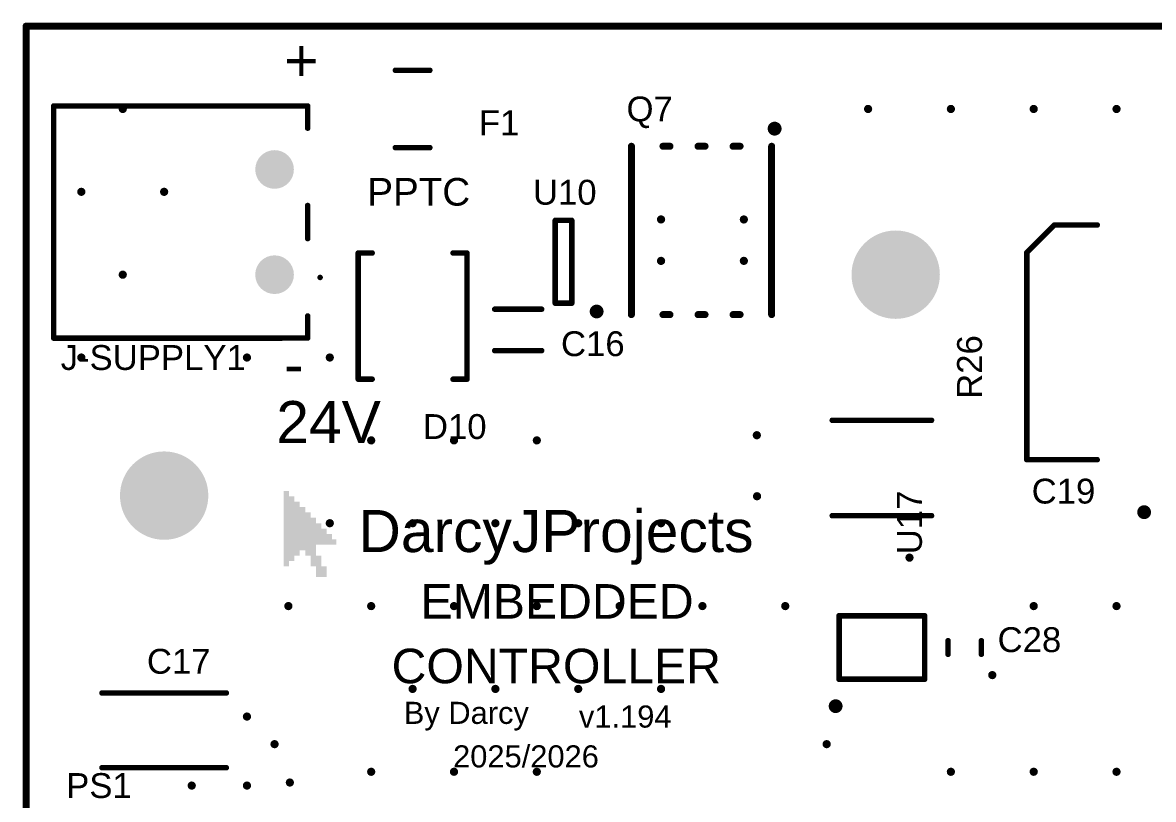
# Model space of a CAD drawing. Header units: inches. Extents: x 10 to 190, y 10 to 91.
# Drawn here: x 9.87 to 50.84, y 62 to 90.13 of the extents above; entities that cross this region are included whole.
import ezdxf

# ---------------------------------------------------------------- set-up
doc = ezdxf.new("R2010")
doc.units = ezdxf.units.IN
for name, color, linetype in [('Board Outline', 216, 'Continuous'), ('Pad Holes', 156, 'Continuous'), ('Top Overlay', 2, 'Continuous'), ('Via Holes', 16, 'Continuous')]:
    doc.layers.add(name, color=color, linetype=linetype)
doc.styles.add('Arial', font='', dxfattribs={"height": 0.2})
doc.styles.get('Arial').set_extended_font_data('Arial')

# ---------------------------------------------------------------- blocks, each defined once
blk = doc.blocks.new('DFN8_5X6MM_43')
at = {"layer": 'Top Overlay'}
for points in [[(0.127, 6.731, 0.254, 0.254, 0), (0.127, 0.635, 0.254, 0.254, 0)], [(1.524, 6.731, 0.254, 0.254, 0), (1.27, 6.731, 0.254, 0.254, 0)], [(2.794, 6.731, 0.254, 0.254, 0), (2.54, 6.731, 0.254, 0.254, 0)], [(4.064, 6.731, 0.254, 0.254, 0), (3.81, 6.731, 0.254, 0.254, 0)], [(5.206999999999999, 6.731, 0.254, 0.254, 0), (5.206999999999999, 0.635, 0.254, 0.254, 0)], [(1.524, 0.635, 0.254, 0.254, 0), (1.27, 0.635, 0.254, 0.254, 0)], [(2.794, 0.635, 0.254, 0.254, 0), (2.54, 0.635, 0.254, 0.254, 0)], [(4.064, 0.635, 0.254, 0.254, 0), (3.81, 0.635, 0.254, 0.254, 0)], [(-0.10500106, -0.0012446, 0.254, 0.254, -199.2080031635875), (-0.10500106, -0.00374396, 0.254, 0.254, 0)]]:
    blk.add_lwpolyline(points, format="xyseb", dxfattribs=at)
for points in [[(0.0635, 6.731, 0.127, 0.127, 1), (0.1905, 6.731, 0.127, 0.127, 1)], [(1.2065, 6.731, 0.127, 0.127, 1), (1.3335, 6.731, 0.127, 0.127, 1)], [(1.4605, 6.731, 0.127, 0.127, 1), (1.5875, 6.731, 0.127, 0.127, 1)], [(2.4765, 6.731, 0.127, 0.127, 1), (2.603499999999999, 6.731, 0.127, 0.127, 1)], [(2.7305, 6.731, 0.127, 0.127, 1), (2.8575, 6.731, 0.127, 0.127, 1)], [(3.7465, 6.731, 0.127, 0.127, 1), (3.873499999999999, 6.731, 0.127, 0.127, 1)], [(4.0005, 6.731, 0.127, 0.127, 1), (4.1275, 6.731, 0.127, 0.127, 1)], [(5.1435, 6.731, 0.127, 0.127, 1), (5.270499999999999, 6.731, 0.127, 0.127, 1)], [(0.0635, 0.635, 0.127, 0.127, 1), (0.1905, 0.635, 0.127, 0.127, 1)], [(1.2065, 0.635, 0.127, 0.127, 1), (1.3335, 0.635, 0.127, 0.127, 1)], [(1.4605, 0.635, 0.127, 0.127, 1), (1.5875, 0.635, 0.127, 0.127, 1)], [(2.4765, 0.635, 0.127, 0.127, 1), (2.603499999999999, 0.635, 0.127, 0.127, 1)], [(2.7305, 0.635, 0.127, 0.127, 1), (2.8575, 0.635, 0.127, 0.127, 1)], [(3.7465, 0.635, 0.127, 0.127, 1), (3.873499999999999, 0.635, 0.127, 0.127, 1)], [(4.0005, 0.635, 0.127, 0.127, 1), (4.1275, 0.635, 0.127, 0.127, 1)], [(5.1435, 0.635, 0.127, 0.127, 1), (5.270499999999999, 0.635, 0.127, 0.127, 1)], [(-0.16850106, -0.0012446, 0.127, 0.127, 1), (-0.04150106, -0.0012446, 0.127, 0.127, 1)], [(-0.16850106, -0.00374396, 0.127, 0.127, 1), (-0.04150106, -0.00374396, 0.127, 0.127, 1)]]:
    blk.add_lwpolyline(points, format="xyseb", close=True, dxfattribs=at)
blk = doc.blocks.new('DGS0010A_L_79')
at = {"layer": 'Top Overlay'}
for points in [[(-1.99999854, 1.67500046, 0.2499995, 0.2499995, 1), (-2.25000058, 1.67500046, 0.2499995, 0.2499995, 1)], [(-2.31249982, 1.67500046, 0.12499848, 0.12499848, 1), (-2.18750134, 1.67500046, 0.12499848, 0.12499848, 1)], [(-2.06249778, 1.67500046, 0.12499848, 0.12499848, 1), (-1.9374993, 1.67500046, 0.12499848, 0.12499848, 1)], [(-1.20000014, 1.54999944, 0.0999998, 0.0999998, 1), (-1.10000034, 1.54999944, 0.0999998, 0.0999998, 1)], [(-1.20000014, 1.54999944, 0.0999998, 0.0999998, 1), (-1.10000034, 1.54999944, 0.0999998, 0.0999998, 1)], [(1.10000034, 1.54999944, 0.0999998, 0.0999998, 1), (1.20000014, 1.54999944, 0.0999998, 0.0999998, 1)], [(1.10000034, 1.54999944, 0.0999998, 0.0999998, 1), (1.20000014, 1.54999944, 0.0999998, 0.0999998, 1)], [(-1.20000014, -1.54999944, 0.0999998, 0.0999998, 1), (-1.10000034, -1.54999944, 0.0999998, 0.0999998, 1)], [(-1.20000014, -1.54999944, 0.0999998, 0.0999998, 1), (-1.10000034, -1.54999944, 0.0999998, 0.0999998, 1)], [(1.10000034, -1.54999944, 0.0999998, 0.0999998, 1), (1.20000014, -1.54999944, 0.0999998, 0.0999998, 1)], [(1.10000034, -1.54999944, 0.0999998, 0.0999998, 1), (1.20000014, -1.54999944, 0.0999998, 0.0999998, 1)]]:
    blk.add_lwpolyline(points, format="xyseb", close=True, dxfattribs=at)
for points in [[(-1.15000024, 1.54999944, 0.1999996, 0.1999996, 0), (1.15000024, 1.54999944, 0.1999996, 0.1999996, 0)], [(-1.15000024, 1.54999944, 0.1999996, 0.1999996, 0), (-1.15000024, -1.54999944, 0.1999996, 0.1999996, 0)], [(1.15000024, 1.54999944, 0.1999996, 0.1999996, 0), (1.15000024, -1.54999944, 0.1999996, 0.1999996, 0)], [(-1.15000024, -1.54999944, 0.1999996, 0.1999996, 0), (1.15000024, -1.54999944, 0.1999996, 0.1999996, 0)]]:
    blk.add_lwpolyline(points, format="xyseb", dxfattribs=at)
blk = doc.blocks.new('SOT95P245X110_6N_86')
at = {"layer": 'Top Overlay'}
for points in [[(-1.07499912, 1.80000148, 0.2499995, 0.2499995, 1), (-1.32500116, 1.80000148, 0.2499995, 0.2499995, 1)], [(-1.3875004, 1.80000148, 0.12499848, 0.12499848, 1), (-1.26250192, 1.80000148, 0.12499848, 0.12499848, 1)], [(-1.13749836, 1.80000148, 0.12499848, 0.12499848, 1), (-1.01249988, 1.80000148, 0.12499848, 0.12499848, 1)], [(-0.3499993, 1.49999954, 0.0999998, 0.0999998, 1), (-0.2499995, 1.49999954, 0.0999998, 0.0999998, 1)], [(-0.3499993, 1.49999954, 0.0999998, 0.0999998, 1), (-0.2499995, 1.49999954, 0.0999998, 0.0999998, 1)], [(0.2499995, 1.49999954, 0.0999998, 0.0999998, 1), (0.3499993, 1.49999954, 0.0999998, 0.0999998, 1)], [(0.2499995, 1.49999954, 0.0999998, 0.0999998, 1), (0.3499993, 1.49999954, 0.0999998, 0.0999998, 1)], [(-0.3499993, -1.49999954, 0.0999998, 0.0999998, 1), (-0.2499995, -1.49999954, 0.0999998, 0.0999998, 1)], [(-0.3499993, -1.49999954, 0.0999998, 0.0999998, 1), (-0.2499995, -1.49999954, 0.0999998, 0.0999998, 1)], [(0.2499995, -1.49999954, 0.0999998, 0.0999998, 1), (0.3499993, -1.49999954, 0.0999998, 0.0999998, 1)], [(0.2499995, -1.49999954, 0.0999998, 0.0999998, 1), (0.3499993, -1.49999954, 0.0999998, 0.0999998, 1)]]:
    blk.add_lwpolyline(points, format="xyseb", close=True, dxfattribs=at)
for points in [[(0.2999994, 1.49999954, 0.1999996, 0.1999996, 0), (-0.2999994, 1.49999954, 0.1999996, 0.1999996, 0)], [(-0.2999994, 1.49999954, 0.1999996, 0.1999996, 0), (-0.2999994, -1.49999954, 0.1999996, 0.1999996, 0)], [(0.2999994, 1.49999954, 0.1999996, 0.1999996, 0), (0.2999994, -1.49999954, 0.1999996, 0.1999996, 0)], [(0.2999994, -1.49999954, 0.1999996, 0.1999996, 0), (-0.2999994, -1.49999954, 0.1999996, 0.1999996, 0)]]:
    blk.add_lwpolyline(points, format="xyseb", dxfattribs=at)
blk = doc.blocks.new('FP_RMCF2512_IPC_B_133')
at = {"layer": 'Top Overlay'}
for points in [[(1.79883054, 1.72748702, 0.1999996, 0.1999996, 0), (-1.79883054, 1.72748702, 0.1999996, 0.1999996, 0)], [(1.79883054, -1.72748702, 0.1999996, 0.1999996, 0), (-1.79883054, -1.72748702, 0.1999996, 0.1999996, 0)]]:
    blk.add_lwpolyline(points, format="xyseb", dxfattribs=at)
for points in [[(-1.84883044, 1.72748702, 0.0999998, 0.0999998, 1), (-1.74883064, 1.72748702, 0.0999998, 0.0999998, 1)], [(1.74883064, 1.72748702, 0.0999998, 0.0999998, 1), (1.84883044, 1.72748702, 0.0999998, 0.0999998, 1)], [(-1.84883044, -1.72748702, 0.0999998, 0.0999998, 1), (-1.74883064, -1.72748702, 0.0999998, 0.0999998, 1)], [(1.74883064, -1.72748702, 0.0999998, 0.0999998, 1), (1.84883044, -1.72748702, 0.0999998, 0.0999998, 1)]]:
    blk.add_lwpolyline(points, format="xyseb", close=True, dxfattribs=at)
blk = doc.blocks.new('15EDGRC_3_81_02P_176')
at = {"layer": 'Pad Holes'}
h = blk.add_hatch(color=7, dxfattribs=at)
edge = h.paths.add_edge_path()
edge.add_arc((0, 0), 0.6999985999999999, 0, 360)
h = blk.add_hatch(color=7, dxfattribs=at)
edge = h.paths.add_edge_path()
edge.add_arc((3.81, 0), 0.6999985999999999, 0, 360)
at = {"layer": 'Top Overlay'}
for points in [[(-2.30000048, 7.999999239999999, 0.1999996, 0.1999996, 0), (6.110000479999999, 7.999999239999999, 0.1999996, 0.1999996, 0)], [(-2.30000048, 7.999999239999999, 0.1999996, 0.1999996, 0), (-2.29499922, -1.20000014, 0.1999996, 0.1999996, 0)], [(6.110000479999999, 7.999999239999999, 0.1999996, 0.1999996, 0), (6.110000479999999, -1.20000014, 0.1999996, 0.1999996, 0)], [(-2.29499922, -1.20000014, 0.1999996, 0.1999996, 0), (-1.49500082, -1.20000014, 0.1999996, 0.1999996, 0)], [(1.3050012, -1.20000014, 0.1999996, 0.1999996, 0), (2.5049988, -1.20000014, 0.1999996, 0.1999996, 0)], [(5.30500082, -1.20000014, 0.1999996, 0.1999996, 0), (6.110000479999999, -1.20000014, 0.1999996, 0.1999996, 0)], [(-0.0999998, -1.69999914, 0.0999998, 0.0999998, -0.9999999999999999), (-0.0999998, -1.59999934, 0.0999998, 0.0999998, 0)], [(-0.0999998, -1.59999934, 0.0999998, 0.0999998, -0.9999999999999999), (-0.0999998, -1.69999914, 0.0999998, 0.0999998, 0)], [(-0.0999998, -1.59999934, 0.0999998, 0.0999998, -0.9999999999999999), (-0.0999998, -1.69999914, 0.0999998, 0.0999998, 0)]]:
    blk.add_lwpolyline(points, format="xyseb", dxfattribs=at)
for points in [[(-2.35000038, 7.999999239999999, 0.0999998, 0.0999998, 1), (-2.25000058, 7.999999239999999, 0.0999998, 0.0999998, 1)], [(-2.35000038, 7.999999239999999, 0.0999998, 0.0999998, 1), (-2.25000058, 7.999999239999999, 0.0999998, 0.0999998, 1)], [(6.06000058, 7.999999239999999, 0.0999998, 0.0999998, 1), (6.16000038, 7.999999239999999, 0.0999998, 0.0999998, 1)], [(6.06000058, 7.999999239999999, 0.0999998, 0.0999998, 1), (6.16000038, 7.999999239999999, 0.0999998, 0.0999998, 1)], [(-2.34499912, -1.20000014, 0.0999998, 0.0999998, 1), (-2.24499932, -1.20000014, 0.0999998, 0.0999998, 1)], [(-2.34499912, -1.20000014, 0.0999998, 0.0999998, 1), (-2.24499932, -1.20000014, 0.0999998, 0.0999998, 1)], [(-1.54500072, -1.20000014, 0.0999998, 0.0999998, 1), (-1.44500092, -1.20000014, 0.0999998, 0.0999998, 1)], [(1.2550013, -1.20000014, 0.0999998, 0.0999998, 1), (1.3550011, -1.20000014, 0.0999998, 0.0999998, 1)], [(2.4549989, -1.20000014, 0.0999998, 0.0999998, 1), (2.5549987, -1.20000014, 0.0999998, 0.0999998, 1)], [(5.25500092, -1.20000014, 0.0999998, 0.0999998, 1), (5.35500072, -1.20000014, 0.0999998, 0.0999998, 1)], [(6.06000058, -1.20000014, 0.0999998, 0.0999998, 1), (6.16000038, -1.20000014, 0.0999998, 0.0999998, 1)], [(6.06000058, -1.20000014, 0.0999998, 0.0999998, 1), (6.16000038, -1.20000014, 0.0999998, 0.0999998, 1)], [(-0.12499848, -1.59999934, 0.0499999, 0.0499999, 1), (-0.07500112, -1.59999934, 0.0499999, 0.0499999, 1)], [(-0.12499848, -1.59999934, 0.0499999, 0.0499999, 1), (-0.07500112, -1.59999934, 0.0499999, 0.0499999, 1)], [(-0.12499848, -1.59999934, 0.0499999, 0.0499999, 1), (-0.07500112, -1.59999934, 0.0499999, 0.0499999, 1)], [(-0.12499848, -1.69999914, 0.0499999, 0.0499999, 1), (-0.07500112, -1.69999914, 0.0499999, 0.0499999, 1)], [(-0.12499848, -1.69999914, 0.0499999, 0.0499999, 1), (-0.07500112, -1.69999914, 0.0499999, 0.0499999, 1)], [(-0.12499848, -1.69999914, 0.0499999, 0.0499999, 1), (-0.07500112, -1.69999914, 0.0499999, 0.0499999, 1)]]:
    blk.add_lwpolyline(points, format="xyseb", close=True, dxfattribs=at)
blk = doc.blocks.new('FP_MF_USMF_MFG_182')
at = {"layer": 'Top Overlay'}
for points in [[(-0.62500002, 1.39999974, 0.1999996, 0.1999996, 0), (0.62500002, 1.39999974, 0.1999996, 0.1999996, 0)], [(-0.62500002, -1.39999974, 0.1999996, 0.1999996, 0), (0.62500002, -1.39999974, 0.1999996, 0.1999996, 0)]]:
    blk.add_lwpolyline(points, format="xyseb", dxfattribs=at)
for points in [[(-0.67499992, 1.39999974, 0.0999998, 0.0999998, 1), (-0.57500012, 1.39999974, 0.0999998, 0.0999998, 1)], [(0.57500012, 1.39999974, 0.0999998, 0.0999998, 1), (0.67499992, 1.39999974, 0.0999998, 0.0999998, 1)], [(-0.67499992, -1.39999974, 0.0999998, 0.0999998, 1), (-0.57500012, -1.39999974, 0.0999998, 0.0999998, 1)], [(0.57500012, -1.39999974, 0.0999998, 0.0999998, 1), (0.67499992, -1.39999974, 0.0999998, 0.0999998, 1)]]:
    blk.add_lwpolyline(points, format="xyseb", close=True, dxfattribs=at)
blk = doc.blocks.new('FP_SMBJ30CAHE3_52_MFG_199')
at = {"layer": 'Top Overlay'}
for points in [[(2.28499924, 1.97000114, 0.1999996, 0.1999996, 0), (-2.28499924, 1.97000114, 0.1999996, 0.1999996, 0)], [(-2.28499924, 1.46500088, 0.1999996, 0.1999996, 0), (-2.28499924, 1.97000114, 0.1999996, 0.1999996, 0)], [(2.28499924, 1.46500088, 0.1999996, 0.1999996, 0), (2.28499924, 1.97000114, 0.1999996, 0.1999996, 0)], [(-2.28499924, -1.97000114, 0.1999996, 0.1999996, 0), (-2.28499924, -1.46500088, 0.1999996, 0.1999996, 0)], [(2.28499924, -1.97000114, 0.1999996, 0.1999996, 0), (2.28499924, -1.46500088, 0.1999996, 0.1999996, 0)], [(2.28499924, -1.97000114, 0.1999996, 0.1999996, 0), (-2.28499924, -1.97000114, 0.1999996, 0.1999996, 0)]]:
    blk.add_lwpolyline(points, format="xyseb", dxfattribs=at)
for points in [[(-2.33499914, 1.97000114, 0.0999998, 0.0999998, 1), (-2.23499934, 1.97000114, 0.0999998, 0.0999998, 1)], [(-2.33499914, 1.97000114, 0.0999998, 0.0999998, 1), (-2.23499934, 1.97000114, 0.0999998, 0.0999998, 1)], [(2.23499934, 1.97000114, 0.0999998, 0.0999998, 1), (2.33499914, 1.97000114, 0.0999998, 0.0999998, 1)], [(2.23499934, 1.97000114, 0.0999998, 0.0999998, 1), (2.33499914, 1.97000114, 0.0999998, 0.0999998, 1)], [(-2.33499914, 1.46500088, 0.0999998, 0.0999998, 1), (-2.23499934, 1.46500088, 0.0999998, 0.0999998, 1)], [(2.23499934, 1.46500088, 0.0999998, 0.0999998, 1), (2.33499914, 1.46500088, 0.0999998, 0.0999998, 1)], [(-2.33499914, -1.46500088, 0.0999998, 0.0999998, 1), (-2.23499934, -1.46500088, 0.0999998, 0.0999998, 1)], [(2.23499934, -1.46500088, 0.0999998, 0.0999998, 1), (2.33499914, -1.46500088, 0.0999998, 0.0999998, 1)], [(-2.33499914, -1.97000114, 0.0999998, 0.0999998, 1), (-2.23499934, -1.97000114, 0.0999998, 0.0999998, 1)], [(-2.33499914, -1.97000114, 0.0999998, 0.0999998, 1), (-2.23499934, -1.97000114, 0.0999998, 0.0999998, 1)], [(2.23499934, -1.97000114, 0.0999998, 0.0999998, 1), (2.33499914, -1.97000114, 0.0999998, 0.0999998, 1)], [(2.23499934, -1.97000114, 0.0999998, 0.0999998, 1), (2.33499914, -1.97000114, 0.0999998, 0.0999998, 1)]]:
    blk.add_lwpolyline(points, format="xyseb", close=True, dxfattribs=at)
blk = doc.blocks.new('FP_CGA3E_0_3_0_1_IPC_A_209')
at = {"layer": 'Top Overlay'}
for points in [[(-0.24689816, 0.60310014, 0.1999996, 0.1999996, 0), (0.24689816, 0.60310014, 0.1999996, 0.1999996, 0)], [(-0.24689816, -0.60310014, 0.1999996, 0.1999996, 0), (0.24689816, -0.60310014, 0.1999996, 0.1999996, 0)]]:
    blk.add_lwpolyline(points, format="xyseb", dxfattribs=at)
for points in [[(-0.29689806, 0.60310014, 0.0999998, 0.0999998, 1), (-0.19689826, 0.60310014, 0.0999998, 0.0999998, 1)], [(0.19689826, 0.60310014, 0.0999998, 0.0999998, 1), (0.29689806, 0.60310014, 0.0999998, 0.0999998, 1)], [(-0.29689806, -0.60310014, 0.0999998, 0.0999998, 1), (-0.19689826, -0.60310014, 0.0999998, 0.0999998, 1)], [(0.19689826, -0.60310014, 0.0999998, 0.0999998, 1), (0.29689806, -0.60310014, 0.0999998, 0.0999998, 1)]]:
    blk.add_lwpolyline(points, format="xyseb", close=True, dxfattribs=at)
blk = doc.blocks.new('FP_C3216_160_0_2_IPC_A_214')
at = {"layer": 'Top Overlay'}
for points in [[(2.25309938, 1.35310118, 0.1999996, 0.1999996, 0), (-2.25309938, 1.35310118, 0.1999996, 0.1999996, 0)], [(2.25309938, -1.35310118, 0.1999996, 0.1999996, 0), (-2.25309938, -1.35310118, 0.1999996, 0.1999996, 0)]]:
    blk.add_lwpolyline(points, format="xyseb", dxfattribs=at)
for points in [[(-2.30309928, 1.35310118, 0.0999998, 0.0999998, 1), (-2.20309948, 1.35310118, 0.0999998, 0.0999998, 1)], [(2.20309948, 1.35310118, 0.0999998, 0.0999998, 1), (2.30309928, 1.35310118, 0.0999998, 0.0999998, 1)], [(-2.30309928, -1.35310118, 0.0999998, 0.0999998, 1), (-2.20309948, -1.35310118, 0.0999998, 0.0999998, 1)], [(2.20309948, -1.35310118, 0.0999998, 0.0999998, 1), (2.30309928, -1.35310118, 0.0999998, 0.0999998, 1)]]:
    blk.add_lwpolyline(points, format="xyseb", close=True, dxfattribs=at)
blk = doc.blocks.new('FP_FKF_MFG_218')
at = {"layer": 'Top Overlay'}
for points in [[(-4.24999912, 4.24999912, 0.1999996, 0.1999996, 0), (3.25000112, 4.24999912, 0.1999996, 0.1999996, 0)], [(-4.24999912, 4.24999912, 0.1999996, 0.1999996, 0), (-4.24999912, 1.69999914, 0.1999996, 0.1999996, 0)], [(3.25000112, 4.24999912, 0.1999996, 0.1999996, 0), (4.24999912, 3.25000112, 0.1999996, 0.1999996, 0)], [(4.24999912, 3.25000112, 0.1999996, 0.1999996, 0), (4.24999912, 1.69999914, 0.1999996, 0.1999996, 0)], [(-4.24999912, -1.69999914, 0.1999996, 0.1999996, 0), (-4.24999912, -4.24999912, 0.1999996, 0.1999996, 0)], [(4.24999912, -1.69999914, 0.1999996, 0.1999996, 0), (4.24999912, -3.25000112, 0.1999996, 0.1999996, 0)], [(4.24999912, -3.25000112, 0.1999996, 0.1999996, 0), (3.25000112, -4.24999912, 0.1999996, 0.1999996, 0)], [(-4.24999912, -4.24999912, 0.1999996, 0.1999996, 0), (3.25000112, -4.24999912, 0.1999996, 0.1999996, 0)]]:
    blk.add_lwpolyline(points, format="xyseb", dxfattribs=at)
for points in [[(-4.29999902, 4.24999912, 0.0999998, 0.0999998, 1), (-4.19999922, 4.24999912, 0.0999998, 0.0999998, 1)], [(-4.29999902, 4.24999912, 0.0999998, 0.0999998, 1), (-4.19999922, 4.24999912, 0.0999998, 0.0999998, 1)], [(3.20000122, 4.24999912, 0.0999998, 0.0999998, 1), (3.300001019999999, 4.24999912, 0.0999998, 0.0999998, 1)], [(3.20000122, 4.24999912, 0.0999998, 0.0999998, 1), (3.300001019999999, 4.24999912, 0.0999998, 0.0999998, 1)], [(4.19999922, 3.25000112, 0.0999998, 0.0999998, 1), (4.29999902, 3.25000112, 0.0999998, 0.0999998, 1)], [(4.19999922, 3.25000112, 0.0999998, 0.0999998, 1), (4.29999902, 3.25000112, 0.0999998, 0.0999998, 1)], [(-4.29999902, 1.69999914, 0.0999998, 0.0999998, 1), (-4.19999922, 1.69999914, 0.0999998, 0.0999998, 1)], [(4.19999922, 1.69999914, 0.0999998, 0.0999998, 1), (4.29999902, 1.69999914, 0.0999998, 0.0999998, 1)], [(-6.02499938, 0, 0.2499995, 0.2499995, 1), (-6.27500142, 0, 0.2499995, 0.2499995, 1)], [(-6.33750066, 0, 0.12499848, 0.12499848, 1), (-6.21250218, 0, 0.12499848, 0.12499848, 1)], [(-6.08749862, 0, 0.12499848, 0.12499848, 1), (-5.96250014, 0, 0.12499848, 0.12499848, 1)], [(-4.29999902, -1.69999914, 0.0999998, 0.0999998, 1), (-4.19999922, -1.69999914, 0.0999998, 0.0999998, 1)], [(4.19999922, -1.69999914, 0.0999998, 0.0999998, 1), (4.29999902, -1.69999914, 0.0999998, 0.0999998, 1)], [(4.19999922, -3.25000112, 0.0999998, 0.0999998, 1), (4.29999902, -3.25000112, 0.0999998, 0.0999998, 1)], [(4.19999922, -3.25000112, 0.0999998, 0.0999998, 1), (4.29999902, -3.25000112, 0.0999998, 0.0999998, 1)], [(-4.29999902, -4.24999912, 0.0999998, 0.0999998, 1), (-4.19999922, -4.24999912, 0.0999998, 0.0999998, 1)], [(-4.29999902, -4.24999912, 0.0999998, 0.0999998, 1), (-4.19999922, -4.24999912, 0.0999998, 0.0999998, 1)], [(3.20000122, -4.24999912, 0.0999998, 0.0999998, 1), (3.300001019999999, -4.24999912, 0.0999998, 0.0999998, 1)], [(3.20000122, -4.24999912, 0.0999998, 0.0999998, 1), (3.300001019999999, -4.24999912, 0.0999998, 0.0999998, 1)]]:
    blk.add_lwpolyline(points, format="xyseb", close=True, dxfattribs=at)
blk = doc.blocks.new('FP_GRM188_0_1__0_2_0_5_MFG_219')
at = {"layer": 'Top Overlay'}
for points in [[(-0.8500008399999999, 0.75000104, 0.1999996, 0.1999996, 0), (0.8500008399999999, 0.75000104, 0.1999996, 0.1999996, 0)], [(-0.8500008399999999, -0.75000104, 0.1999996, 0.1999996, 0), (0.8500008399999999, -0.75000104, 0.1999996, 0.1999996, 0)]]:
    blk.add_lwpolyline(points, format="xyseb", dxfattribs=at)
for points in [[(-0.90000074, 0.75000104, 0.0999998, 0.0999998, 1), (-0.8000009399999999, 0.75000104, 0.0999998, 0.0999998, 1)], [(0.8000009399999999, 0.75000104, 0.0999998, 0.0999998, 1), (0.90000074, 0.75000104, 0.0999998, 0.0999998, 1)], [(-0.90000074, -0.75000104, 0.0999998, 0.0999998, 1), (-0.8000009399999999, -0.75000104, 0.0999998, 0.0999998, 1)], [(0.8000009399999999, -0.75000104, 0.0999998, 0.0999998, 1), (0.90000074, -0.75000104, 0.0999998, 0.0999998, 1)]]:
    blk.add_lwpolyline(points, format="xyseb", close=True, dxfattribs=at)

msp = doc.modelspace()

# ---------------------------------------------------------------- hatches: boundary and pattern name
at = {"layer": 'Pad Holes'}
h = msp.add_hatch(color=7, dxfattribs=at)
edge = h.paths.add_edge_path()
edge.add_arc((41.49999827999999, 81.00000055999999), 1.59999934, 0, 360)
h = msp.add_hatch(color=7, dxfattribs=at)
edge = h.paths.add_edge_path()
edge.add_arc((15.00000048, 72.99999878), 1.59999934, 0, 360)
at = {"layer": 'Top Overlay'}
msp.add_hatch(color=2, dxfattribs=at).paths.add_polyline_path([(20.49999964, 70.3593716), (20.49999964, 70.43749692), (20.30468634, 70.43749692), (20.30468634, 70.82812098), (20.10937304, 70.82812098), (20.10937304, 71.02343428), (19.91405974, 71.02343428), (19.91405974, 70.82812098), (19.71874898, 70.82812098), (19.71874898, 70.63281022), (19.52343568, 70.63281022), (19.52343568, 70.43749692), (19.32812238, 70.43749692), (19.32812238, 73.17187296), (19.52343568, 73.17187296), (19.52343568, 72.97655965999999), (19.71874898, 72.97655965999999), (19.71874898, 72.78124636), (19.91405974, 72.78124636), (19.91405974, 72.5859356), (20.10937304, 72.5859356), (20.10937304, 72.39062229999999), (20.30468634, 72.39062229999999), (20.30468634, 72.195309), (20.49999964, 72.195309), (20.49999964, 71.99999824), (20.6953104, 71.99999824), (20.6953104, 71.80468493999999), (20.8906237, 71.80468493999999), (20.8906237, 71.60937164), (21.085937, 71.60937164), (21.085937, 71.41405834), (21.2421851, 71.41405834), (21.2421851, 71.21874758), (20.49999964, 71.21874758), (20.49999964, 70.82812098), (20.6953104, 70.82812098), (20.6953104, 70.43749692), (20.8906237, 70.43749692), (20.8906237, 70.04687286), (20.49999964, 70.04687286), (20.49999964, 70.32030893999999)])
at = {"layer": 'Via Holes'}
h = msp.add_hatch(color=7, dxfattribs=at)
edge = h.paths.add_edge_path()
edge.add_arc((13.49999586, 86.99997332), 0.1499997, 0, 360)
h = msp.add_hatch(color=7, dxfattribs=at)
edge = h.paths.add_edge_path()
edge.add_arc((40.49998758, 86.99997332), 0.1499997, 0, 360)
h = msp.add_hatch(color=7, dxfattribs=at)
edge = h.paths.add_edge_path()
edge.add_arc((43.49998666, 86.99997332), 0.1499997, 0, 360)
h = msp.add_hatch(color=7, dxfattribs=at)
edge = h.paths.add_edge_path()
edge.add_arc((46.49998574, 86.99997332), 0.1499997, 0, 360)
h = msp.add_hatch(color=7, dxfattribs=at)
edge = h.paths.add_edge_path()
edge.add_arc((49.49998481999999, 86.99997332), 0.1499997, 0, 360)
h = msp.add_hatch(color=7, dxfattribs=at)
edge = h.paths.add_edge_path()
edge.add_arc((11.99999632, 83.99997424), 0.1499997, 0, 360)
h = msp.add_hatch(color=7, dxfattribs=at)
edge = h.paths.add_edge_path()
edge.add_arc((14.9999954, 83.99997424), 0.1499997, 0, 360)
h = msp.add_hatch(color=7, dxfattribs=at)
edge = h.paths.add_edge_path()
edge.add_arc((33.00000004, 82.9999991), 0.1499997, 0, 360)
h = msp.add_hatch(color=7, dxfattribs=at)
edge = h.paths.add_edge_path()
edge.add_arc((35.99999912, 82.9999991), 0.1499997, 0, 360)
h = msp.add_hatch(color=7, dxfattribs=at)
edge = h.paths.add_edge_path()
edge.add_arc((33.00000004, 81.49999955999999), 0.1499997, 0, 360)
h = msp.add_hatch(color=7, dxfattribs=at)
edge = h.paths.add_edge_path()
edge.add_arc((35.99999912, 81.49999955999999), 0.1499997, 0, 360)
h = msp.add_hatch(color=7, dxfattribs=at)
edge = h.paths.add_edge_path()
edge.add_arc((13.49999586, 80.99997515999999), 0.1499997, 0, 360)
h = msp.add_hatch(color=7, dxfattribs=at)
edge = h.paths.add_edge_path()
edge.add_arc((11.99999632, 77.99997608), 0.1499997, 0, 360)
h = msp.add_hatch(color=7, dxfattribs=at)
edge = h.paths.add_edge_path()
edge.add_arc((17.99999448, 77.99997608), 0.1499997, 0, 360)
h = msp.add_hatch(color=7, dxfattribs=at)
edge = h.paths.add_edge_path()
edge.add_arc((20.99999356, 77.99997608), 0.1499997, 0, 360)
h = msp.add_hatch(color=7, dxfattribs=at)
edge = h.paths.add_edge_path()
edge.add_arc((22.4999931, 74.99997699999999), 0.1499997, 0, 360)
h = msp.add_hatch(color=7, dxfattribs=at)
edge = h.paths.add_edge_path()
edge.add_arc((25.49999218, 74.99997699999999), 0.1499997, 0, 360)
h = msp.add_hatch(color=7, dxfattribs=at)
edge = h.paths.add_edge_path()
edge.add_arc((28.49999126, 74.99997699999999), 0.1499997, 0, 360)
h = msp.add_hatch(color=7, dxfattribs=at)
edge = h.paths.add_edge_path()
edge.add_arc((36.46965781999999, 75.1861844), 0.1499997, 0, 360)
h = msp.add_hatch(color=7, dxfattribs=at)
edge = h.paths.add_edge_path()
edge.add_arc((36.47749626, 72.97748675999999), 0.1499997, 0, 360)
h = msp.add_hatch(color=7, dxfattribs=at)
edge = h.paths.add_edge_path()
edge.add_arc((20.99999356, 71.99997791999999), 0.1499997, 0, 360)
h = msp.add_hatch(color=7, dxfattribs=at)
edge = h.paths.add_edge_path()
edge.add_arc((23.99999264, 71.99997791999999), 0.1499997, 0, 360)
h = msp.add_hatch(color=7, dxfattribs=at)
edge = h.paths.add_edge_path()
edge.add_arc((26.99999172, 71.99997791999999), 0.1499997, 0, 360)
h = msp.add_hatch(color=7, dxfattribs=at)
edge = h.paths.add_edge_path()
edge.add_arc((29.9999908, 71.99997791999999), 0.1499997, 0, 360)
h = msp.add_hatch(color=7, dxfattribs=at)
edge = h.paths.add_edge_path()
edge.add_arc((32.99998987999999, 71.99997791999999), 0.1499997, 0, 360)
h = msp.add_hatch(color=7, dxfattribs=at)
edge = h.paths.add_edge_path()
edge.add_arc((41.99999982, 70.7539987), 0.1499997, 0, 360)
h = msp.add_hatch(color=7, dxfattribs=at)
edge = h.paths.add_edge_path()
edge.add_arc((19.49999402, 68.99997884), 0.1499997, 0, 360)
h = msp.add_hatch(color=7, dxfattribs=at)
edge = h.paths.add_edge_path()
edge.add_arc((22.4999931, 68.99997884), 0.1499997, 0, 360)
h = msp.add_hatch(color=7, dxfattribs=at)
edge = h.paths.add_edge_path()
edge.add_arc((25.49999218, 68.99997884), 0.1499997, 0, 360)
h = msp.add_hatch(color=7, dxfattribs=at)
edge = h.paths.add_edge_path()
edge.add_arc((28.49999126, 68.99997884), 0.1499997, 0, 360)
h = msp.add_hatch(color=7, dxfattribs=at)
edge = h.paths.add_edge_path()
edge.add_arc((31.49999034, 68.99997884), 0.1499997, 0, 360)
h = msp.add_hatch(color=7, dxfattribs=at)
edge = h.paths.add_edge_path()
edge.add_arc((34.49998942, 68.99997884), 0.1499997, 0, 360)
h = msp.add_hatch(color=7, dxfattribs=at)
edge = h.paths.add_edge_path()
edge.add_arc((37.49998849999999, 68.99997884), 0.1499997, 0, 360)
h = msp.add_hatch(color=7, dxfattribs=at)
edge = h.paths.add_edge_path()
edge.add_arc((46.49998574, 68.99997884), 0.1499997, 0, 360)
h = msp.add_hatch(color=7, dxfattribs=at)
edge = h.paths.add_edge_path()
edge.add_arc((49.49998481999999, 68.99997884), 0.1499997, 0, 360)
h = msp.add_hatch(color=7, dxfattribs=at)
edge = h.paths.add_edge_path()
edge.add_arc((44.99999889999999, 66.49999908), 0.1499997, 0, 360)
h = msp.add_hatch(color=7, dxfattribs=at)
edge = h.paths.add_edge_path()
edge.add_arc((23.99999264, 65.99997975999999), 0.1499997, 0, 360)
h = msp.add_hatch(color=7, dxfattribs=at)
edge = h.paths.add_edge_path()
edge.add_arc((26.99999172, 65.99997975999999), 0.1499997, 0, 360)
h = msp.add_hatch(color=7, dxfattribs=at)
edge = h.paths.add_edge_path()
edge.add_arc((29.9999908, 65.99997975999999), 0.1499997, 0, 360)
h = msp.add_hatch(color=7, dxfattribs=at)
edge = h.paths.add_edge_path()
edge.add_arc((32.99998987999999, 65.99997975999999), 0.1499997, 0, 360)
h = msp.add_hatch(color=7, dxfattribs=at)
edge = h.paths.add_edge_path()
edge.add_arc((17.99999956, 64.99999954), 0.1499997, 0, 360)
h = msp.add_hatch(color=7, dxfattribs=at)
edge = h.paths.add_edge_path()
edge.add_arc((19.0000001, 63.999999), 0.1499997, 0, 360)
h = msp.add_hatch(color=7, dxfattribs=at)
edge = h.paths.add_edge_path()
edge.add_arc((39.00000074, 63.999999), 0.1499997, 0, 360)
h = msp.add_hatch(color=7, dxfattribs=at)
edge = h.paths.add_edge_path()
edge.add_arc((22.4999931, 62.99998068), 0.1499997, 0, 360)
h = msp.add_hatch(color=7, dxfattribs=at)
edge = h.paths.add_edge_path()
edge.add_arc((25.49999218, 62.99998068), 0.1499997, 0, 360)
h = msp.add_hatch(color=7, dxfattribs=at)
edge = h.paths.add_edge_path()
edge.add_arc((28.49999126, 62.99998068), 0.1499997, 0, 360)
h = msp.add_hatch(color=7, dxfattribs=at)
edge = h.paths.add_edge_path()
edge.add_arc((43.49998666, 62.99998068), 0.1499997, 0, 360)
h = msp.add_hatch(color=7, dxfattribs=at)
edge = h.paths.add_edge_path()
edge.add_arc((46.49998574, 62.99998068), 0.1499997, 0, 360)
h = msp.add_hatch(color=7, dxfattribs=at)
edge = h.paths.add_edge_path()
edge.add_arc((49.49998481999999, 62.99998068), 0.1499997, 0, 360)
h = msp.add_hatch(color=7, dxfattribs=at)
edge = h.paths.add_edge_path()
edge.add_arc((19.5539995, 62.61019736), 0.1499997, 0, 360)
h = msp.add_hatch(color=7, dxfattribs=at)
edge = h.paths.add_edge_path()
edge.add_arc((16.00000102, 62.49999945999999), 0.1499997, 0, 360)
h = msp.add_hatch(color=7, dxfattribs=at)
edge = h.paths.add_edge_path()
edge.add_arc((17.99999956, 62.49999945999999), 0.1499997, 0, 360)

# ---------------------------------------------------------------- linework, layer by layer
at = {"layer": 'Board Outline'}
for points in [[(10.00000032, 90.00000033999999, 0.254, 0.254, 0), (190.000001, 90.00000033999999, 0.254, 0.254, 0)], [(10.00000032, 10.00000032, 0.254, 0.254, 0), (10.00000032, 90.00000033999999, 0.254, 0.254, 0)]]:
    msp.add_lwpolyline(points, format="xyseb", dxfattribs=at)
msp.add_lwpolyline([(9.93650032, 90.00000033999999, 0.127, 0.127, 1), (10.06350032, 90.00000033999999, 0.127, 0.127, 1)], format="xyseb", close=True, dxfattribs=at)
msp.add_lwpolyline([(9.93650032, 90.00000033999999, 0.127, 0.127, 1), (10.06350032, 90.00000033999999, 0.127, 0.127, 1)], format="xyseb", close=True, dxfattribs=at)

# ---------------------------------------------------------------- block references
for name, p in [('FP_MF_USMF_MFG_182', (24.00000026, 87.00000125999999)), ('FP_GRM188_0_1__0_2_0_5_MFG_219', (27.82499896, 78.99999948))]:
    msp.add_blockref(name, p)
for name, p, rotation in [('15EDGRC_3_81_02P_176', (19.0000001, 80.99999802), 90), ('DFN8_5X6MM_43', (37.13386274, 86.28487442), 180), ('SOT95P245X110_6N_86', (29.46686258, 81.46687542), 180), ('FP_FKF_MFG_218', (50.5000006, 78.55000292), 90), ('FP_SMBJ30CAHE3_52_MFG_199', (24.00000026, 79.50000102), 270), ('FP_RMCF2512_IPC_B_133', (40.99999928, 73.99999932), 180), ('DGS0010A_L_79', (40.99999928, 67.49999962), 90), ('FP_CGA3E_0_3_0_1_IPC_A_209', (44.0000009, 67.49999962), 90), ('FP_C3216_160_0_2_IPC_A_214', (15.00000048, 64.50000054), 180)]:
    msp.add_blockref(name, p, dxfattribs=dict(rotation=rotation))

# ---------------------------------------------------------------- texts
at = {"layer": 'Top Overlay', "style": 'Arial'}
for s, height, p in [('+', 1.524, (19.34699712, 87.99999926)), ('Q7', 0.90000074, (31.75024384, 86.55014693999999)), ('F1', 0.90000074, (26.40019358, 86.05014539999999)), ('PPTC', 1.00000054, (22.35987654, 83.50010732)), ('U10', 0.90000074, (28.36007028, 83.53486975999999)), ('C16', 0.90000074, (29.37536416, 78.05014616)), ('J-SUPPLY1', 0.90000074, (11.25121448, 77.55014462)), ('-', 1.524, (19.34699712, 77.00000093999999)), ('24V', 1.524, (19.06276096, 74.90000006)), ('D10', 0.90000074, (24.375364, 75.05014453999999)), ('C19', 0.90000074, (46.4256882, 72.71257492)), ('DarcyJProjects', 1.524, (22.03762674, 70.95582963999999)), ('EMBEDDED', 1.25000004, (24.28661386, 68.54497085999999)), ('C28', 0.90000074, (45.19109072, 67.33377947999999)), ('C17', 0.90000074, (14.37536368, 66.5501463)), ('CONTROLLER', 1.25000004, (23.23921692, 66.20529812)), ('By Darcy', 0.8000009399999999, (23.6800009, 64.73339098)), ('v1.194', 0.8000009399999999, (30.02546445999999, 64.60008416)), ('2025/2026', 0.8000009399999999, (25.46636258, 63.15721684)), ('PS1', 0.90000074, (11.45034032, 62.05014514))]:
    msp.add_text(s, height=height, dxfattribs=at).set_placement(p)
for s, p in [('R26', (44.62411445999999, 76.50290007999999)), ('U17', (42.4498516, 70.87536243999999))]:
    msp.add_text(s, height=0.90000074, rotation=90, dxfattribs=at).set_placement(p)

doc.saveas('drawing.dxf')
